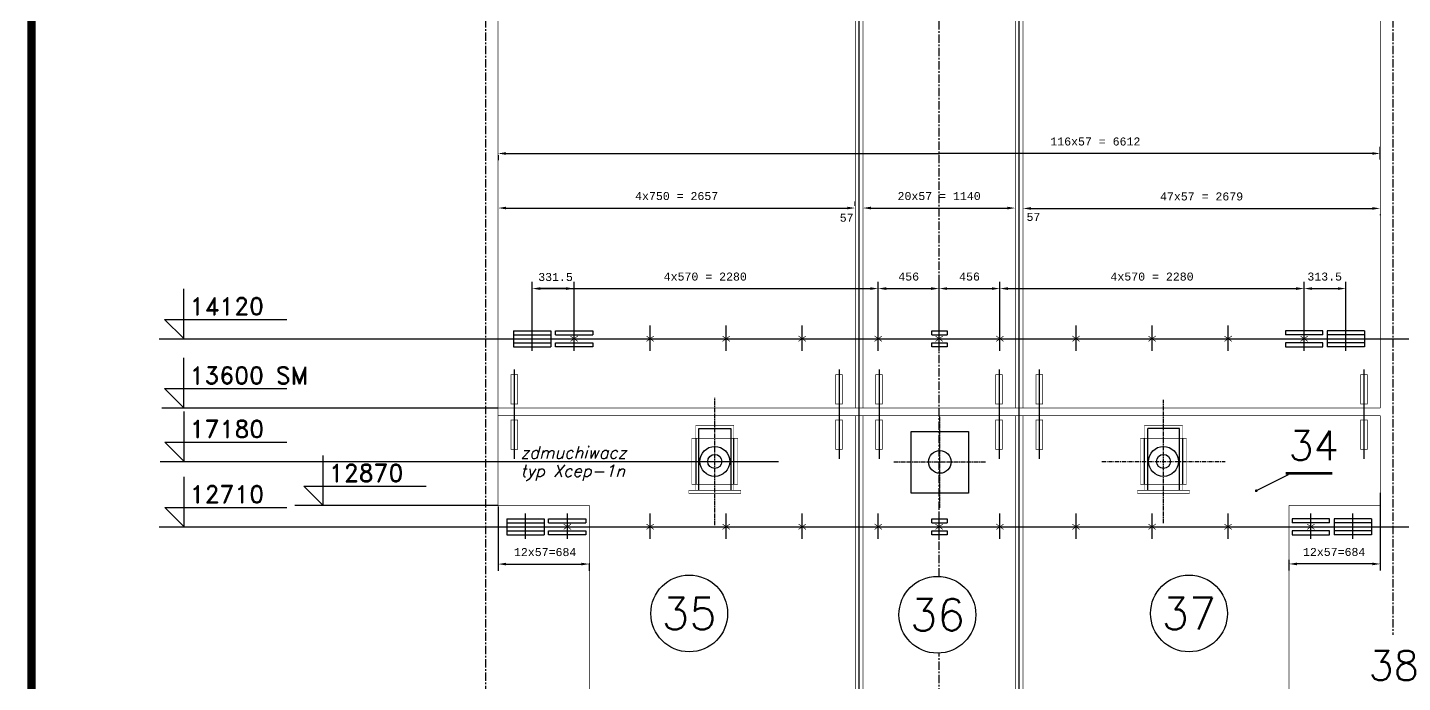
# Model space of a CAD drawing. Extents: x 13210 to 94108, y -7390 to 36310.
# Drawn here: x 13210 to 23516, y 11542 to 16454 of the extents above; entities that cross this region are included whole.
import ezdxf
from ezdxf.enums import TextEntityAlignment as Align

# ---------------------------------------------------------------- set-up
doc = ezdxf.new("R2010")
doc.units = 0
doc.header["$MEASUREMENT"] = 0
doc.header["$PDMODE"] = 3
for name, pattern in [('CENTER', [50, 31.25, -6.25, 6.25, -6.25]), ('CENTERX2', [100, 62.5, -12.5, 12.5, -12.5]), ('DASHEDX2', [1.5, 1, -0.5])]:
    doc.linetypes.add(name, pattern=pattern)
doc.layers.get('0').update_dxf_attribs({"linetype": 'CONTINUOUS'})
doc.layers.get('DEFPOINTS').update_dxf_attribs({"linetype": 'CONTINUOUS'})
for name, color, linetype in [('LINIE', 7, 'DASHEDX2'), ('NUMERY-KOL', 4, 'CONTINUOUS'), ('NUMERY-ODN', 2, 'CONTINUOUS'), ('POZIOMY', 7, 'CONTINUOUS'), ('PRZEKROJE', 4, 'CONTINUOUS'), ('RAMKA', 7, 'CONTINUOUS'), ('ROZWINIECIE', 3, 'CONTINUOUS'), ('SZCZEGOLY', 2, 'CONTINUOUS'), ('WYMIAR1', 7, 'CONTINUOUS'), ('ZARYS', 6, 'CENTERX2')]:
    doc.layers.add(name, color=color, linetype=linetype)
doc.styles.add('MONOTXT', font='monotxt')
doc.styles.add('ROMAND', font='romand')
doc.styles.add('ROMANS', font='romans')
doc.styles.get("Standard").update_dxf_attribs({"font": 'romans.shx'})
doc.dimstyles.new('KWA', dxfattribs={"dimscale": 20, "dimtxt": 3, "dimasz": 3, "dimexe": 2.5, "dimexo": 2.5, "dimgap": 1.5, "dimtad": 0, "dimtih": 1, "dimtoh": 1, "dimdsep": 46, "dimtxsty": 'Standard', "dimcen": -3, "dimdle": 1.25, "dimadec": 0, "dimazin": 0, "dimtfac": 0.75, "dimtofl": 0, "dimtmove": 2, "dimatfit": 3, "dimfxl": 0, "dimtvp": 1.5, "dimtolj": 1, "dimtzin": 12, "dimarcsym": 0})

# ---------------------------------------------------------------- blocks, each defined once
blk = doc.blocks.new('X')
at = {"linetype": 'Continuous', "const_width": 5}
for points in [[(27.5, 20), (-27.5, -20)], [(-27.5, 20), (27.5, -20)]]:
    blk.add_lwpolyline(points, dxfattribs=at)
blk = doc.blocks.new('K')
at = {"layer": 'ROZWINIECIE', "linetype": 'Continuous'}
blk.add_circle((0, 0), 112, dxfattribs=at)
blk = doc.blocks.new('POZ')
for p, q in [((0, 186), (0, 0)), ((0, 0), (-71, 71)), ((-71, 71), (387, 71))]:
    blk.add_line(p, q)
at = {"style": 'ROMAND', "flags": 4}
blk.add_attdef('POZIOM', (23, 88), '', height=65, dxfattribs=at)
blk = doc.blocks.new('*D247')
at = {"color": 0, "linetype": 'ByBlock'}
for p, q in [((16737, 15496), (16737, 15459)), ((16797, 15509), (20043, 15509)), ((23289, 15509), (20043, 15509)), ((23349, 15465), (23349, 15559))]:
    blk.add_line(p, q, dxfattribs=at)
for points in [[(16797, 15519), (16797, 15499), (16737, 15509)], [(23289, 15519), (23289, 15499), (23349, 15509)]]:
    blk.add_solid(points, dxfattribs=at)
at = {"layer": 'DEFPOINTS', "color": 0, "linetype": 'ByBlock'}
for p in [(16737, 15546), (23349, 15509), (23349, 15415)]:
    blk.add_point(p, dxfattribs=at)
at = {"color": 0, "linetype": 'ByBlock', "style": 'MONOTXT'}
blk.add_text('116x57 = 6612', height=60, dxfattribs=at).set_placement((21214, 15599), align=Align.MIDDLE_CENTER)
blk = doc.blocks.new('*D236')
at = {"color": 0, "linetype": 'ByBlock'}
for p, q in [((16737, 15150), (16737, 15150)), ((16797, 15100), (19354.5, 15100)), ((19414.5, 15117), (19414.5, 15150))]:
    blk.add_line(p, q, dxfattribs=at)
for points in [[(16797, 15110), (16797, 15090), (16737, 15100)], [(19354.5, 15110), (19354.5, 15090), (19414.5, 15100)]]:
    blk.add_solid(points, dxfattribs=at)
at = {"layer": 'DEFPOINTS', "color": 0, "linetype": 'ByBlock'}
for p in [(16737, 15100), (19414.5, 15100), (19414.5, 15067)]:
    blk.add_point(p, dxfattribs=at)
at = {"color": 0, "linetype": 'ByBlock', "style": 'MONOTXT'}
blk.add_text('4x750 = 2657', height=60, dxfattribs=at).set_placement((18075.75, 15190), align=Align.MIDDLE_CENTER)
blk = doc.blocks.new('*D235')
at = {"color": 0, "linetype": 'ByBlock'}
for p, q in [((19471.5, 15150), (19471.5, 15150)), ((19531.5, 15100), (20554.5, 15100)), ((20614.5, 15150), (20614.5, 15150))]:
    blk.add_line(p, q, dxfattribs=at)
for points in [[(19531.5, 15110), (19531.5, 15090), (19471.5, 15100)], [(20554.5, 15110), (20554.5, 15090), (20614.5, 15100)]]:
    blk.add_solid(points, dxfattribs=at)
at = {"layer": 'DEFPOINTS', "color": 0, "linetype": 'ByBlock'}
for p in [(19471.5, 15100), (20614.5, 15100), (20614.5, 15100)]:
    blk.add_point(p, dxfattribs=at)
at = {"color": 0, "linetype": 'ByBlock', "style": 'MONOTXT'}
blk.add_text('20x57 = 1140', height=60, dxfattribs=at).set_placement((20043, 15190), align=Align.MIDDLE_CENTER)
blk = doc.blocks.new('*D234')
at = {"color": 0, "linetype": 'ByBlock'}
for p, q in [((20671.5, 15147), (20671.5, 15147)), ((20731.5, 15097), (23289, 15097)), ((23349, 15052), (23349, 15047))]:
    blk.add_line(p, q, dxfattribs=at)
for points in [[(20731.5, 15107), (20731.5, 15087), (20671.5, 15097)], [(23289, 15107), (23289, 15087), (23349, 15097)]]:
    blk.add_solid(points, dxfattribs=at)
at = {"layer": 'DEFPOINTS', "color": 0, "linetype": 'ByBlock'}
for p in [(20671.5, 15097), (23349, 15102), (23349, 15097)]:
    blk.add_point(p, dxfattribs=at)
at = {"color": 0, "linetype": 'ByBlock', "style": 'MONOTXT'}
blk.add_text('47x57 = 2679', height=60, dxfattribs=at).set_placement((22010.25, 15187), align=Align.MIDDLE_CENTER)
blk = doc.blocks.new('*D233')
at = {"color": 0, "linetype": 'ByBlock'}
for p, q in [((16993.5, 14170), (16993.5, 14546)), ((17307, 14170), (17307, 14546)), ((17247, 14496), (17053.5, 14496))]:
    blk.add_line(p, q, dxfattribs=at)
for points in [[(17053.5, 14506), (17053.5, 14486), (16993.5, 14496)], [(17247, 14506), (17247, 14486), (17307, 14496)]]:
    blk.add_solid(points, dxfattribs=at)
at = {"layer": 'DEFPOINTS', "color": 0, "linetype": 'ByBlock'}
for p in [(16993.5, 14496), (16993.5, 14120), (17307, 14120)]:
    blk.add_point(p, dxfattribs=at)
at = {"color": 0, "linetype": 'ByBlock', "style": 'MONOTXT'}
blk.add_text('331.5', height=60, dxfattribs=at).set_placement((17168, 14583), align=Align.MIDDLE_CENTER)
blk = doc.blocks.new('*D232')
at = {"color": 0, "linetype": 'ByBlock'}
for p, q in [((16993.5, 14170), (16993.5, 14546)), ((19587, 14170), (19587, 14546)), ((17053.5, 14496), (19527, 14496))]:
    blk.add_line(p, q, dxfattribs=at)
for points in [[(17053.5, 14506), (17053.5, 14486), (16993.5, 14496)], [(19527, 14506), (19527, 14486), (19587, 14496)]]:
    blk.add_solid(points, dxfattribs=at)
at = {"layer": 'DEFPOINTS', "color": 0, "linetype": 'ByBlock'}
for p in [(19587, 14496), (16993.5, 14120), (19587, 14120)]:
    blk.add_point(p, dxfattribs=at)
at = {"color": 0, "linetype": 'ByBlock', "style": 'MONOTXT'}
blk.add_text('4x570 = 2280', height=60, dxfattribs=at).set_placement((18290.25, 14586), align=Align.MIDDLE_CENTER)
blk = doc.blocks.new('*D231')
at = {"color": 0, "linetype": 'ByBlock'}
for p, q in [((19587, 14170), (19587, 14546)), ((20043, 14170), (20043, 14546)), ((19647, 14496), (19983, 14496))]:
    blk.add_line(p, q, dxfattribs=at)
for points in [[(19647, 14506), (19647, 14486), (19587, 14496)], [(19983, 14506), (19983, 14486), (20043, 14496)]]:
    blk.add_solid(points, dxfattribs=at)
at = {"layer": 'DEFPOINTS', "color": 0, "linetype": 'ByBlock'}
for p in [(20043, 14496), (19587, 14120), (20043, 14120)]:
    blk.add_point(p, dxfattribs=at)
at = {"color": 0, "linetype": 'ByBlock', "style": 'MONOTXT'}
blk.add_text('456', height=60, dxfattribs=at).set_placement((19815, 14586), align=Align.MIDDLE_CENTER)
blk = doc.blocks.new('*D230')
at = {"color": 0, "linetype": 'ByBlock'}
for p, q in [((20043, 14170), (20043, 14546)), ((20499, 14170), (20499, 14546)), ((20103, 14496), (20439, 14496))]:
    blk.add_line(p, q, dxfattribs=at)
for points in [[(20103, 14506), (20103, 14486), (20043, 14496)], [(20439, 14506), (20439, 14486), (20499, 14496)]]:
    blk.add_solid(points, dxfattribs=at)
at = {"layer": 'DEFPOINTS', "color": 0, "linetype": 'ByBlock'}
for p in [(20499, 14496), (20043, 14120), (20499, 14120)]:
    blk.add_point(p, dxfattribs=at)
at = {"color": 0, "linetype": 'ByBlock', "style": 'MONOTXT'}
blk.add_text('456', height=60, dxfattribs=at).set_placement((20271, 14586), align=Align.MIDDLE_CENTER)
blk = doc.blocks.new('*D229')
at = {"color": 0, "linetype": 'ByBlock'}
for p, q in [((20499, 14170), (20499, 14546)), ((22779, 14170), (22779, 14546)), ((20559, 14496), (22719, 14496))]:
    blk.add_line(p, q, dxfattribs=at)
for points in [[(20559, 14506), (20559, 14486), (20499, 14496)], [(22719, 14506), (22719, 14486), (22779, 14496)]]:
    blk.add_solid(points, dxfattribs=at)
at = {"layer": 'DEFPOINTS', "color": 0, "linetype": 'ByBlock'}
for p in [(22779, 14496), (20499, 14120), (22779, 14120)]:
    blk.add_point(p, dxfattribs=at)
at = {"color": 0, "linetype": 'ByBlock', "style": 'MONOTXT'}
blk.add_text('4x570 = 2280', height=60, dxfattribs=at).set_placement((21639, 14586), align=Align.MIDDLE_CENTER)
blk = doc.blocks.new('*D228')
at = {"color": 0, "linetype": 'ByBlock'}
for p, q in [((22779, 14170), (22779, 14546)), ((23092.5, 14170), (23092.5, 14546)), ((22839, 14496), (23032.5, 14496))]:
    blk.add_line(p, q, dxfattribs=at)
for points in [[(22839, 14506), (22839, 14486), (22779, 14496)], [(23032.5, 14506), (23032.5, 14486), (23092.5, 14496)]]:
    blk.add_solid(points, dxfattribs=at)
at = {"layer": 'DEFPOINTS', "color": 0, "linetype": 'ByBlock'}
for p in [(23092.5, 14496), (22779, 14120), (23092.5, 14120)]:
    blk.add_point(p, dxfattribs=at)
at = {"color": 0, "linetype": 'ByBlock', "style": 'MONOTXT'}
blk.add_text('313.5', height=60, dxfattribs=at).set_placement((22933, 14586), align=Align.MIDDLE_CENTER)
blk = doc.blocks.new('*D163')
at = {"color": 0, "linetype": 'ByBlock'}
for p, q in [((16737, 12863), (16737, 12380)), ((16797, 12430), (17361, 12430)), ((17421, 12438), (17421, 12380))]:
    blk.add_line(p, q, dxfattribs=at)
for points in [[(16797, 12440), (16797, 12420), (16737, 12430)], [(17361, 12440), (17361, 12420), (17421, 12430)]]:
    blk.add_solid(points, dxfattribs=at)
at = {"layer": 'DEFPOINTS', "color": 0, "linetype": 'ByBlock'}
for p in [(16737, 12913), (17421, 12488), (17421, 12430)]:
    blk.add_point(p, dxfattribs=at)
at = {"color": 0, "linetype": 'ByBlock', "style": 'MONOTXT'}
blk.add_text('12x57=684', height=60, dxfattribs=at).set_placement((17090, 12520), align=Align.MIDDLE_CENTER)
blk = doc.blocks.new('*D162')
at = {"color": 0, "linetype": 'ByBlock'}
for p, q in [((23349, 12965), (23349, 12381)), ((22665, 12462), (22665, 12381)), ((23289, 12431), (22725, 12431))]:
    blk.add_line(p, q, dxfattribs=at)
for points in [[(22725, 12441), (22725, 12421), (22665, 12431)], [(23289, 12441), (23289, 12421), (23349, 12431)]]:
    blk.add_solid(points, dxfattribs=at)
at = {"layer": 'DEFPOINTS', "color": 0, "linetype": 'ByBlock'}
for p in [(23349, 13015), (22665, 12512), (22665, 12431)]:
    blk.add_point(p, dxfattribs=at)
at = {"color": 0, "linetype": 'ByBlock', "style": 'MONOTXT'}
blk.add_text('12x57=684', height=60, dxfattribs=at).set_placement((23004, 12521), align=Align.MIDDLE_CENTER)

msp = doc.modelspace()

# ---------------------------------------------------------------- linework, layer by layer
at = {"layer": 'DEFPOINTS', "color": 0, "linetype": 'ByBlock'}
for p in [(19471.5, 14834), (20614.5, 14834), (20614.5, 14834)]:
    msp.add_point(p, dxfattribs=at)
at = {"layer": 'LINIE', "linetype": 'DASHEDX2'}
for p, q in [((19443, 3933.2), (19443, 21093)), ((20643, 3933.2), (20643, 21093)), ((18241.5, 12982.5), (18241.5, 13447.5)), ((18241.5, 13447.5), (18481.5, 13447.5)), ((18481.5, 13447.5), (18481.5, 12982.5)), ((21604.5, 13447.5), (21604.5, 12982.5)), ((21844.5, 13447.5), (21604.5, 13447.5)), ((21844.5, 12982.5), (21844.5, 13447.5)), ((18219, 13372.5), (18219, 13027.5)), ((18504, 13027.5), (18504, 13372.5)), ((21582, 13027.5), (21582, 13372.5)), ((21867, 13372.5), (21867, 13027.5))]:
    msp.add_line(p, q, dxfattribs=at)
at = {"layer": 'LINIE', "linetype": 'CENTERX2'}
for p, q in [((20043, 12337.70645), (20043, 18462.29355)), ((20043, 9837.70645), (20043, 11762.29355))]:
    msp.add_line(p, q, dxfattribs=at)
at = {"layer": 'LINIE', "linetype": 'Continuous'}
for p, q in [((14198, 14120), (37603, 14120)), ((16858.5, 13890), (16858.5, 13220)), ((19293, 13890), (19293, 13220)), ((19593, 13890), (19593, 13220)), ((20493, 13890), (20493, 13220)), ((20793, 13890), (20793, 13220)), ((23227.5, 13890), (23227.5, 13220)), ((14198, 12710), (44007, 12710))]:
    msp.add_line(p, q, dxfattribs=at)
at = {"layer": 'LINIE', "linetype": 'CENTER'}
for p, q in [((18361.5, 12722.5), (18361.5, 13677.5)), ((21724.5, 12737.5), (21724.5, 13662.5)), ((20048, 12852), (20048, 13540)), ((19704, 13196), (20392, 13196)), ((21262, 13200), (22187, 13200))]:
    msp.add_line(p, q, dxfattribs=at)
at = {"layer": 'NUMERY-KOL'}
for centre in [(18170, 12060), (20030, 12050), (21916, 12060)]:
    msp.add_circle(centre, 288, dxfattribs=at)
at = {"layer": 'NUMERY-ODN'}
msp.add_line((22660, 13100), (22420, 12980), dxfattribs=at)
at = {"layer": 'NUMERY-ODN', "const_width": 20}
msp.add_lwpolyline([(22640, 13110), (22990, 13110), (22970, 13110)], dxfattribs=at)
at = {"layer": 'NUMERY-ODN', "const_width": 10}
msp.add_lwpolyline([(22415, 12980, 1), (22425, 12980, 1)], format="xyb", close=True, dxfattribs=at)
at = {"layer": 'POZIOMY'}
for p, q in [((16737, 13600), (14217, 13600)), ((14205, 13200), (18839, 13200)), ((16737, 12870), (15214, 12870))]:
    msp.add_line(p, q, dxfattribs=at)
at = {"layer": 'PRZEKROJE', "linetype": 'Continuous'}
for p, q in [((16993.5, 14030), (16993.5, 14220)), ((17307, 14030), (17307, 14220)), ((17877, 14030), (17877, 14220)), ((18447, 14030), (18447, 14220)), ((19017, 14030), (19017, 14220)), ((19587, 14030), (19587, 14220)), ((20043, 14030), (20043, 14220)), ((20499, 14030), (20499, 14220)), ((21069, 14030), (21069, 14220)), ((21639, 14030), (21639, 14220)), ((22209, 14030), (22209, 14220)), ((22779, 14030), (22779, 14220)), ((23092.5, 14030), (23092.5, 14220)), ((16943, 12620), (16943, 12810)), ((17256.5, 12620), (17256.5, 12810)), ((17877, 12620), (17877, 12810)), ((18447, 12620), (18447, 12810)), ((19017, 12620), (19017, 12810)), ((19587, 12620), (19587, 12810)), ((20043, 12620), (20043, 12810)), ((20499, 12620), (20499, 12810)), ((21069, 12620), (21069, 12810)), ((21639, 12620), (21639, 12810)), ((22209, 12620), (22209, 12810)), ((22829.5, 12620), (22829.5, 12810)), ((23143, 12620), (23143, 12810))]:
    msp.add_line(p, q, dxfattribs=at)
at = {"layer": 'RAMKA', "linetype": 'Continuous', "const_width": 60}
msp.add_lwpolyline([(13240, 36280), (94070, 36280), (94070, -7360), (13240, -7360)], close=True, dxfattribs=at)
at = {"layer": 'ROZWINIECIE', "linetype": 'Continuous'}
for p, q in [((16853.5, 14180), (17133.5, 14180)), ((16853.5, 14180), (16853.5, 14060)), ((16853.5, 14150), (17133.5, 14150)), ((17133.5, 14180), (17133.5, 14060)), ((17166.5, 14180), (17446.5, 14180)), ((17166.5, 14150), (17166.5, 14180)), ((17166.5, 14150), (17446.5, 14150)), ((17446.5, 14180), (17446.5, 14150)), ((19989.5, 14150), (19989.5, 14180)), ((19989.5, 14180), (20103.5, 14180)), ((19989.5, 14150), (20103.5, 14150)), ((20103.5, 14180), (20103.5, 14150)), ((22919.5, 14180), (22639.5, 14180)), ((22639.5, 14180), (22639.5, 14150)), ((22919.5, 14150), (22639.5, 14150)), ((22919.5, 14150), (22919.5, 14180)), ((22952.5, 14180), (22952.5, 14060)), ((23232.5, 14180), (22952.5, 14180)), ((23232.5, 14150), (22952.5, 14150)), ((23232.5, 14180), (23232.5, 14060)), ((16853.5, 14090), (17133.5, 14090)), ((16853.5, 14060), (17133.5, 14060)), ((17166.5, 14090), (17446.5, 14090)), ((17166.5, 14060), (17166.5, 14090)), ((17446.5, 14060), (17166.5, 14060)), ((17446.5, 14090), (17446.5, 14060)), ((19989.5, 14060), (19989.5, 14090)), ((19989.5, 14090), (20103.5, 14090)), ((20103.5, 14060), (19989.5, 14060)), ((20103.5, 14090), (20103.5, 14060)), ((22639.5, 14090), (22639.5, 14060)), ((22919.5, 14090), (22639.5, 14090)), ((22639.5, 14060), (22919.5, 14060)), ((22919.5, 14060), (22919.5, 14090)), ((23232.5, 14090), (22952.5, 14090)), ((23232.5, 14060), (22952.5, 14060)), ((19833, 13423), (20263, 13423)), ((19833, 12963), (19833, 13423)), ((20263, 13423), (20263, 12963)), ((20263, 12963), (19833, 12963)), ((16803, 12770), (17083, 12770)), ((16803, 12770), (16803, 12650)), ((16803, 12740), (17083, 12740)), ((16803, 12680), (17083, 12680)), ((17083, 12770), (17083, 12650)), ((17116, 12770), (17396, 12770)), ((17116, 12740), (17116, 12770)), ((17116, 12740), (17396, 12740)), ((17116, 12680), (17396, 12680)), ((17116, 12650), (17116, 12680)), ((17396, 12770), (17396, 12740)), ((17396, 12680), (17396, 12650)), ((19989.5, 12740), (19989.5, 12770)), ((19989.5, 12770), (20103.5, 12770)), ((19989.5, 12740), (20103.5, 12740)), ((19989.5, 12650), (19989.5, 12680)), ((19989.5, 12680), (20103.5, 12680)), ((20103.5, 12770), (20103.5, 12740)), ((20103.5, 12680), (20103.5, 12650)), ((22970, 12770), (22690, 12770)), ((22690, 12770), (22690, 12740)), ((22970, 12740), (22690, 12740)), ((22690, 12680), (22690, 12650)), ((22970, 12680), (22690, 12680)), ((22970, 12740), (22970, 12770)), ((22970, 12650), (22970, 12680)), ((23003, 12770), (23003, 12650)), ((23283, 12770), (23003, 12770)), ((23283, 12740), (23003, 12740)), ((23283, 12680), (23003, 12680)), ((23283, 12770), (23283, 12650)), ((16803, 12650), (17083, 12650)), ((17396, 12650), (17116, 12650)), ((20103.5, 12650), (19989.5, 12650)), ((22690, 12650), (22970, 12650)), ((23283, 12650), (23003, 12650))]:
    msp.add_line(p, q, dxfattribs=at)
at = {"layer": 'ROZWINIECIE', "const_width": 5}
for points in [[(16737, 12870), (16737, 21050)], [(19414.5, 13600), (19414.5, 21093)], [(19471.5, 13600), (19471.5, 21093)], [(20614.5, 13600), (20614.5, 21093)], [(20671.5, 13600), (20671.5, 21093)], [(23349, 13600), (23349, 21050)], [(16737, 13600), (23349, 13600)], [(16737, 13543), (23349, 13543)], [(19414.5, 3839.55), (19414.5, 13543)], [(19471.5, 3933.2), (19471.5, 13543)], [(20614.5, 3840), (20614.5, 13543)], [(20671.5, 3840), (20671.5, 13543)], [(23349, 12870), (23349, 13543)], [(16737, 12870), (17421, 12870)], [(17421, 8100), (17421, 12870)], [(22665, 8100), (22665, 12870)], [(22665, 12870), (23349, 12870)]]:
    msp.add_lwpolyline(points, dxfattribs=at)
at = {"layer": 'ROZWINIECIE', "linetype": 'Continuous'}
for points, const_width in [([(16833.5, 13850), (16883.5, 13850), (16883.5, 13850), (16883.5, 13850), (16883.5, 13630), (16833.5, 13630), (16833.5, 13630)], 5), ([(19318, 13850), (19268, 13850), (19268, 13850), (19268, 13850), (19268, 13630), (19318, 13630), (19318, 13630)], 5), ([(19568, 13850), (19618, 13850), (19618, 13850), (19618, 13850), (19618, 13630), (19568, 13630), (19568, 13630)], 5), ([(20518, 13850), (20468, 13850), (20468, 13850), (20468, 13850), (20468, 13630), (20518, 13630), (20518, 13630)], 5), ([(20768, 13850), (20818, 13850), (20818, 13850), (20818, 13850), (20818, 13630), (20768, 13630), (20768, 13630)], 5), ([(23252.5, 13850), (23202.5, 13850), (23202.5, 13850), (23202.5, 13850), (23202.5, 13630), (23252.5, 13630), (23252.5, 13630)], 5), ([(16833.5, 13290), (16883.5, 13290), (16883.5, 13290), (16883.5, 13290), (16883.5, 13510), (16833.5, 13510), (16833.5, 13510)], 5), ([(19318, 13290), (19268, 13290), (19268, 13290), (19268, 13290), (19268, 13510), (19318, 13510), (19318, 13510)], 5), ([(19568, 13290), (19618, 13290), (19618, 13290), (19618, 13290), (19618, 13510), (19568, 13510), (19568, 13510)], 5), ([(20518, 13290), (20468, 13290), (20468, 13290), (20468, 13290), (20468, 13510), (20518, 13510), (20518, 13510)], 5), ([(20768, 13290), (20818, 13290), (20818, 13290), (20818, 13290), (20818, 13510), (20768, 13510), (20768, 13510)], 5), ([(23252.5, 13290), (23202.5, 13290), (23202.5, 13290), (23202.5, 13290), (23202.5, 13510), (23252.5, 13510), (23252.5, 13510)], 5), ([(18166.5, 12982.5), (18556.5, 12982.5), (18556.5, 12960), (18166.5, 12960)], 3.75), ([(21919.5, 12982.5), (21529.5, 12982.5), (21529.5, 12960), (21919.5, 12960)], 3.75)]:
    msp.add_lwpolyline(points, close=True, dxfattribs=dict(at, const_width=const_width))
at = {"layer": 'ROZWINIECIE', "linetype": 'Continuous', "const_width": 3.75}
for points in [[(18219, 13372.5), (18219, 13470), (18504, 13470), (18504, 13372.5)], [(21867, 13372.5), (21867, 13470), (21582, 13470), (21582, 13372.5)], [(18189, 13027.5), (18189, 13372.5), (18534, 13372.5), (18534, 13027.5)], [(21897, 13372.5), (21552, 13372.5)], [(21552, 13372.5), (21552, 13027.5)], [(21897, 13027.5), (21897, 13372.5)], [(18534, 13027.5), (18189, 13027.5)], [(18219, 13027.5), (18219, 12982.5)], [(18504, 13027.5), (18504, 12982.5)], [(21552, 13027.5), (21897, 13027.5)], [(21582, 13027.5), (21582, 12982.5)], [(21867, 13027.5), (21867, 12982.5)]]:
    msp.add_lwpolyline(points, dxfattribs=at)
at = {"layer": 'ROZWINIECIE', "linetype": 'Continuous'}
for centre, radius in [((18361.5, 13200), 52.5), ((20048, 13196), 85), ((21724.5, 13200), 52.5)]:
    msp.add_circle(centre, radius, dxfattribs=at)
at = {"layer": 'WYMIAR1', "color": 0, "linetype": 'ByBlock'}
for p, q in [((19471.5, 14884), (19471.5, 14884)), ((20614.5, 14884), (20614.5, 14884))]:
    msp.add_line(p, q, dxfattribs=at)
at = {"layer": 'ZARYS'}
for p, q in [((16643, 19416), (16643, 9887.98437)), ((23443, 19416), (23443, 11900))]:
    msp.add_line(p, q, dxfattribs=at)

# ---------------------------------------------------------------- block references
at = {"layer": 'POZIOMY', "xscale": 2, "yscale": 2, "zscale": 2}
for p, values in [((14379, 14123), {'POZIOM': '14120'}), ((14379, 13604), {'POZIOM': '13600 SM'}), ((14381, 13202), {'POZIOM': '17180'}), ((15424, 12872), {'POZIOM': '12870'}), ((14381, 12713), {'POZIOM': '12710'})]:
    msp.add_blockref('POZ', p, dxfattribs=at).add_auto_attribs(values)
at = {"layer": 'ROZWINIECIE', "linetype": 'Continuous'}
for p in [(18361.5, 13200), (21724.5, 13200)]:
    msp.add_blockref('K', p, dxfattribs=at)
at = {"layer": 'SZCZEGOLY', "linetype": 'Continuous', "xscale": -1}
for p in [(17307, 14120), (20499, 14120), (21069, 14120), (21639, 14120), (22209, 14120), (17256.5, 12710), (20499, 12710), (21069, 12710), (21639, 12710), (22209, 12710)]:
    msp.add_blockref('X', p, dxfattribs=at)
at = {"layer": 'SZCZEGOLY', "linetype": 'Continuous'}
for p in [(17877, 14120), (18447, 14120), (19017, 14120), (19587, 14120), (20043, 14120), (22779, 14120), (17877, 12710), (18447, 12710), (19017, 12710), (19587, 12710), (20043, 12710), (22829.5, 12710)]:
    msp.add_blockref('X', p, dxfattribs=at)

# ---------------------------------------------------------------- texts
at = {"layer": 'NUMERY-KOL', "style": 'ROMANS'}
for s, p in [('35', (18170, 12060)), ('36', (20030, 12050)), ('37', (21916, 12060))]:
    msp.add_text(s, height=240, dxfattribs=at).set_placement(p, align=Align.MIDDLE)
at = {"layer": 'NUMERY-ODN', "style": 'ROMANS'}
for s, p in [('34', (22850, 13210)), ('38', (23450, 11560))]:
    msp.add_text(s, height=220, dxfattribs=at).set_placement(p, align=Align.CENTER)
at = {"layer": 'POZIOMY', "style": 'ROMANS', "oblique": 15}
for s, p in [('zdmuchiwacz', (16905, 13221)), ('typ Xcep-1n', (16905, 13084))]:
    msp.add_text(s, height=90, dxfattribs=at).set_placement(p)
at = {"layer": 'WYMIAR1', "color": 0, "linetype": 'ByBlock', "style": 'MONOTXT'}
for p in [(19350, 15027), (20750, 15033)]:
    msp.add_text('57', height=60, dxfattribs=at).set_placement(p, align=Align.MIDDLE)

# ---------------------------------------------------------------- dimensions: what is measured, and where the dimension line sits
at = {"layer": 'WYMIAR1'}
for base, p1, p2, text, picture, middle in [((23349, 15509), (16737, 15546), (23349, 15415), '116x57 = 6612', '*D247', (21214, 15599)), ((16993.5, 14496), (17307, 14120), (16993.5, 14120), '331.5', '*D233', (17168, 14583)), ((23092.5, 14496), (22779, 14120), (23092.5, 14120), '313.5', '*D228', (22933, 14586)), ((22665, 12431), (23349, 13015), (22665, 12512), '12x57=684', '*D162', (23004, 12521)), ((17421, 12430), (16737, 12913), (17421, 12488), '12x57=684', '*D163', (17090, 12520))]:
    dim = msp.add_linear_dim(base=base, p1=p1, p2=p2, text=text, dimstyle='KWA', dxfattribs=at)
    dim.commit()
    dim.dimension.update_dxf_attribs({"geometry": picture, "text_midpoint": middle, "dimtype": 128})
for base, p1, p2, text, picture, middle in [((19414.5, 15100), (16737, 15100), (19414.5, 15067), '4x750 = 2657', '*D236', (18075.75, 15190)), ((20614.5, 15100), (19471.5, 15100), (20614.5, 15100), '20x57 = 1140', '*D235', (20043, 15190)), ((23349, 15097), (20671.5, 15097), (23349, 15102), '47x57 = 2679', '*D234', (22010.25, 15187)), ((19587, 14496), (16993.5, 14120), (19587, 14120), '4x570 = 2280', '*D232', (18290.25, 14586)), ((20043, 14496), (19587, 14120), (20043, 14120), '456', '*D231', (19815, 14586)), ((20499, 14496), (20043, 14120), (20499, 14120), '456', '*D230', (20271, 14586)), ((22779, 14496), (20499, 14120), (22779, 14120), '4x570 = 2280', '*D229', (21639, 14586))]:
    dim = msp.add_linear_dim(base=base, p1=p1, p2=p2, text=text, dimstyle='KWA', dxfattribs=at)
    dim.commit()
    dim.dimension.update_dxf_attribs({"geometry": picture, "text_midpoint": middle})

doc.saveas('drawing.dxf')
